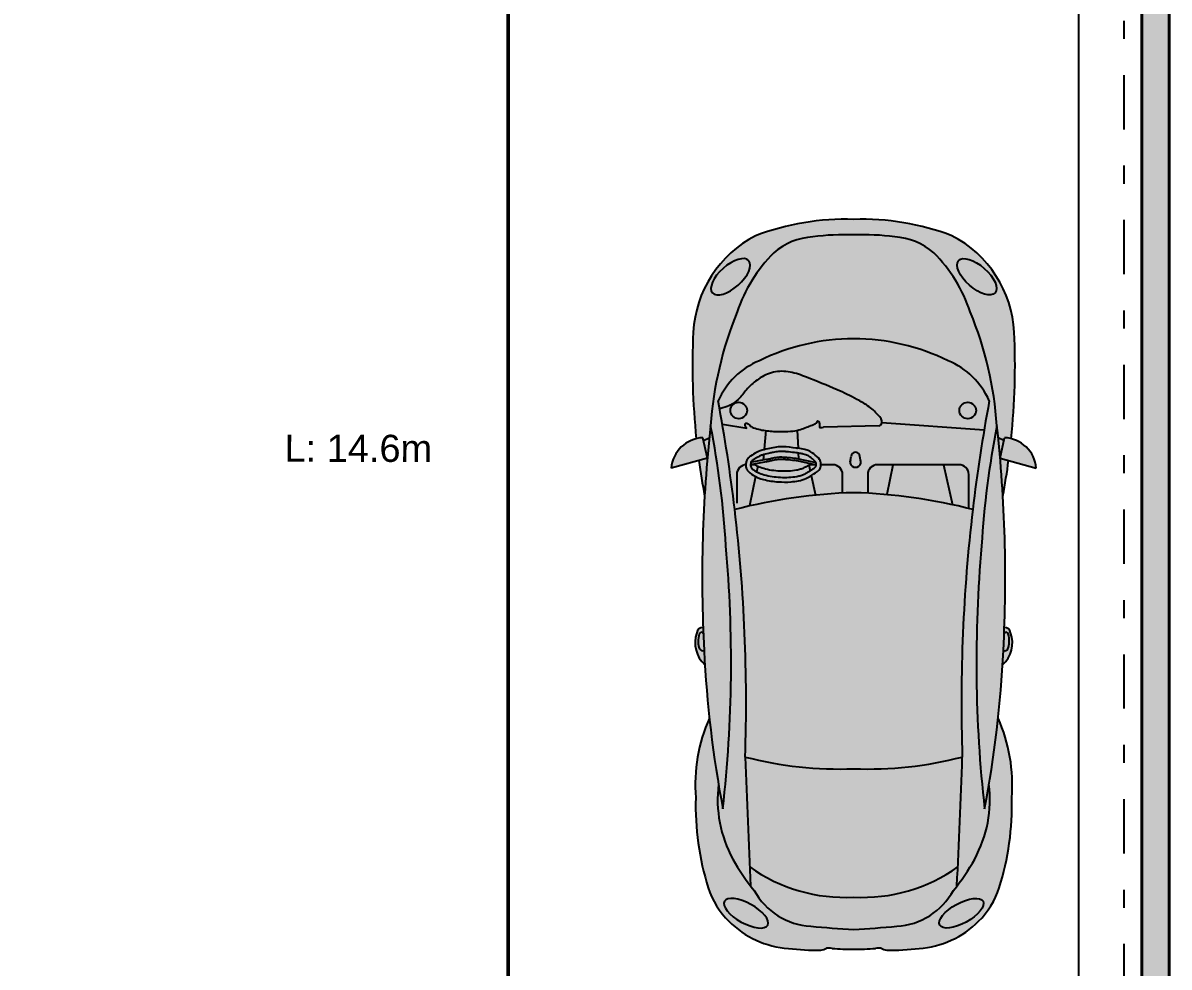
# Model space of a CAD drawing. Header units: millimetres. Extents: x 3781 to 4924, y 1639 to 1721.
# Drawn here: x 4041.09 to 4047.42, y 1686.79 to 1692.01 of the extents above; entities that cross this region are included whole.
import ezdxf

# ---------------------------------------------------------------- set-up
doc = ezdxf.new("R2010")
doc.units = ezdxf.units.MM
doc.linetypes.add('CENTER', pattern=[0.7, 0.3, -0.2, 0, -0.2])
for name, color, linetype in [('@F1', 1, 'Continuous'), ('_AUTOMOBILES', 1, 'Continuous'), ('_H-lleno', 255, 'Continuous'), ('A-HATCH CONCRETO', 8, 'Continuous'), ('AREA PARQUEO', 51, 'Continuous'), ('AS_GL DETECCION_PISO 2', 7, 'Continuous'), ('EJE-ESTRUCTURA', 1, 'CENTER')]:
    doc.layers.add(name, color=color, linetype=linetype)
for name, color, linetype, lineweight in [('Estructura', 6, 'Continuous', 40), ('Muro', 4, 'Continuous', 40), ('Piso', 251, 'Continuous', 30), ('TEXTOS', 7, 'Continuous', 20)]:
    doc.layers.add(name, color=color, linetype=linetype, lineweight=lineweight)
doc.styles.get("Standard").update_dxf_attribs({"font": 'arial.ttf'})

# ---------------------------------------------------------------- blocks, each defined once
blk = doc.blocks.new('estructura etapa 3')
at = {"layer": 'EJE-ESTRUCTURA'}
blk.add_line((-49.60360165451618, -6655.279212803549), (-49.60360168208456, -6714.839146025753), dxfattribs=at)
blk = doc.blocks.new('WVG&%SOL')
at = {"layer": '_H-lleno'}
for points in [[(2.702086492993894, 2.045514725111289), (2.759095564346709, 1.842661534483658), (2.873100209020808, 1.867661469278831, 0.3767452663805549)], [(2.939400012368531, 1.824844700356671, 0.040737158263194), (1.680322224667395, 1.861073917262839, 0.0359210650891952), (0.7936949487919434, 1.75567973823439, 0.0502716917365014), (2.267012605504104, 1.739211841636543, 0.0349143717976868)], [(1.6803222246675, 1.861073917262842, 0.0032374094922651), (1.599861843043524, 1.856807194332604, -0.3022014224707749), (1.779676953235554, 1.90181265034335, -0.3823630885886254), (1.809888535686718, 1.866815864780351, 0.0041875893993844)], [(2.745677108597502, 1.890407910585405, 0.012661824760933), (2.54567545698874, 1.858263859191723, -0.0069095832483488), (2.759095564346705, 1.842661534483683)], [(4.01033382518363, 1.022757277062477, 0.0384341650213628), (3.999100788954208, 1.252076915600939, 0.165050937309413), (3.909238933606277, 1.470954274146369, 0.1160275156920058), (3.577873031346101, 1.675801034163352, 0.0795331153242121), (2.939400012368492, 1.824844700356659, -0.0349143717976877), (2.267012605504048, 1.739211841636542, -0.0502716917365008), (0.7936949487919014, 1.755679738234384, -0.0056037282013258), (0.9309326479255396, 1.780499668938676, 0.1564828559446172), (0.5116374171154014, 1.700255952337485, 0.0409944675196759), (0.3603930924722375, 1.60084469877935, -0.0027242034924582), (1.083324526110799, 1.630913886351663, 0.0376225017065737), (2.470532429844713, 1.689483845499822, 0.0156139737951068), (3.079153332555627, 1.781995288761659, -0.1952331394635058), (3.304473105559843, 1.551606081793259, -0.1149000738005668), (3.427297995927476, 1.022757277062084, -0.1149000738004035), (3.304473105559845, 0.4939084723316793, -0.1952331394635143), (3.079153332555618, 0.2635192653632726, 0.015613973795132), (2.470532429843723, 0.3560307086252319, 0.0376225017065218), (1.083324526111713, 0.4146006677732661, -0.0027242034924618), (0.3603930924722016, 0.4446698553456133, 0.0409944675196806), (0.5116374171153834, 0.3452586017874669, 0.156482855944626), (0.9309326479255418, 0.2650148851862605, -0.005603728201326001), (0.7936949487918983, 0.2898348158905533, -0.0502716917365034), (2.267012605504123, 0.3063027124883879, -0.0349143717976864), (2.939400012368538, 0.2206698537682641, 0.0795331153242067), (3.577873031346101, 0.3697135199615733, 0.1160275156920097), (3.909238933606283, 0.5745602799785705, 0.1650509373094237), (3.999100788954212, 0.7934376385240189, 0.0384341650213627)], [(2.267012605504123, 0.306302712488387, 0.0502716917365044), (0.7936949487918739, 0.2898348158905497, 0.0359210650891965), (1.68032222466736, 0.1844406368620959, 0.0407371582631928), (2.939400012368459, 0.2206698537682685, 0.034914371797682)], [(2.759095564346703, 0.2028530196412506, -0.0069095832483483), (2.545675456988759, 0.1872506949332089, 0.0126618247609321), (2.745677108597502, 0.1551066435395296)], [(2.873100209020808, 0.1778530848461012), (2.759095564346709, 0.2028530196412777), (2.702086492993894, -1.709863549e-07, 0.3767452663805551)], [(1.680322224726555, 0.184440636859341, -0.0032374094946405), (1.599861843043524, 0.1887073597923304, 0.3022014224708533), (1.7796769532356, 0.143701903781602, 0.3823630885881546), (1.809888535686718, 0.178698689344581, -0.0041875893974788), (1.680322224726434, 0.1844406368589815, 0.3706058346611895), (1.690465869189984, 0.159302323310371, 0.1335624853119722), (1.727488264576985, 0.151725056056458, 0.0823043625920961), (1.774323937635299, 0.1570735927313215, 0.7207659377336217), (1.775243965634355, 0.1780664092836914, -0.7207659377333254), (1.774323937635285, 0.1570735927313247, -0.0823043625920088), (1.727488264577024, 0.1517250560564605, -0.1314943697917713), (1.690989454332909, 0.1590407139474725, -0.3786291950438628)]]:
    blk.add_hatch(color=256, dxfattribs=at).paths.add_polyline_path(points)
h = blk.add_hatch(color=256, dxfattribs=at)
h.paths.add_polyline_path([(0.3505129329212845, 1.837546172725233, 0.1214502556362919), (0.1624329010585682, 1.722218220449743, 0.1826030026017416), (0.0106858345010308, 1.38904904355948, 0.0293254781624102), (-3.317855668e-07, 1.207514680959979, 0.0838081992157284), (0.0112782769610322, 1.175461784291215, -0.0151428676531554), (0.0107921703272201, 1.144340121078527, 0.0333295451190012), (0.0064113679945336, 1.022757277062477, 0.0333295451190097), (0.0107921703272201, 0.9011744330464044, -0.0151428676531547), (0.0112782769610322, 0.8700527698337165, 0.0838081992157297), (-3.317855674e-07, 0.8379998731649525, 0.0293254781624134), (0.0106858345010212, 0.6564655105654306, 0.1826030026017317), (0.1624329010585738, 0.3232963336751964, 0.1214502556362958), (0.3505129329212974, 0.2079683813997049, 0.0849601022361763), (0.8549116659440255, 0.1374900725882746, 0.1240377061407456), (1.301299646021325, 0.2137051133444468, -0.0150265645907047), (0.9309326479255376, 0.2650148851862602, -0.1564828559445989), (0.5116374171154475, 0.3452586017874479, -0.0481945616863861), (0.3356399395656161, 0.4645967411504069, -0.2593833747098837), (0.1345004660198451, 0.7817862878877859, -0.003945232364233), (0.1156428004971843, 1.022757277062487, -0.0039452323642322), (0.1345004660198445, 1.263728266237139, -0.2593833747098906), (0.335639939565617, 1.58091781297453, -0.0481945616863857), (0.5116374171154461, 1.700255952337485, -0.1564828559446), (0.9309326479255392, 1.780499668938676, -0.0150265645907046), (1.301299646021325, 1.831809440780489, 0.124037706140748), (0.8549116659440178, 1.908024481536668, 0.0849601022361774)])
edge = h.paths.add_edge_path(flags=16)
edge.add_ellipse((0.2078656255408473, 1.625952208879064), major_axis=(0.066841598158674, 0.1214668025330273), ratio=0.4059207576363911, start_angle=1.1368683772161603e-13, end_angle=360, ccw=False)
h.paths.add_polyline_path([(1.083324526110799, 1.630913886351663, 0.0376225017065737), (2.470532429844713, 1.689483845499822, 0.0156139737951068), (3.079153332555627, 1.781995288761659, -0.1952331394635058), (3.304473105559843, 1.551606081793259, -0.1149000738005668), (3.427297995927476, 1.022757277062084, -0.1149000738004035), (3.304473105559845, 0.4939084723316793, -0.1952331394635143), (3.079153332555618, 0.2635192653632726, 0.015613973795132), (2.470532429843723, 0.3560307086252319, 0.0376225017065218), (1.083324526111713, 0.4146006677732661, -0.0023211393229082), (0.4673339389503891, 0.4397244134786, -0.1692279362367376), (0.2976231289253435, 1.022757277062469, -0.1692279362367463), (0.4673339389504103, 1.605790140646365, -0.0023211393229047)])
h = blk.add_hatch(color=256, dxfattribs=at)
h.paths.add_polyline_path([(0.3505129329212845, 1.837546172725233, 0.1214502556362919), (0.1624329010585682, 1.722218220449743, 0.1826030026017416), (0.0106858345010308, 1.38904904355948, 0.0293254781624102), (-3.317855668e-07, 1.207514680959979, 0.0838081992157284), (0.0112782769610322, 1.175461784291215, -0.0151428676531554), (0.0107921703272201, 1.144340121078527, 0.0333295451190012), (0.0064113679945336, 1.022757277062477, 0.0333295451190097), (0.0107921703272201, 0.9011744330464044, -0.0151428676531547), (0.0112782769610322, 0.8700527698337165, 0.0838081992157297), (-3.317855674e-07, 0.8379998731649525, 0.0293254781624134), (0.0106858345010212, 0.6564655105654306, 0.1826030026017317), (0.1624329010585738, 0.3232963336751964, 0.1214502556362958), (0.3505129329212974, 0.2079683813997049, 0.0849601022361763), (0.8549116659440255, 0.1374900725882746, 0.1240377061407456), (1.301299646021325, 0.2137051133444468, -0.0150265645907047), (0.9309326479255376, 0.2650148851862602, -0.1564828559445989), (0.5116374171154475, 0.3452586017874479, -0.0481945616863861), (0.3356399395656161, 0.4645967411504069, -0.2593833747098837), (0.1345004660198451, 0.7817862878877859, -0.003945232364233), (0.1156428004971843, 1.022757277062487, -0.0039452323642322), (0.1345004660198445, 1.263728266237139, -0.2593833747098906), (0.335639939565617, 1.58091781297453, -0.0481945616863857), (0.5116374171154461, 1.700255952337485, -0.1564828559446), (0.9309326479255392, 1.780499668938676, -0.0150265645907046), (1.301299646021325, 1.831809440780489, 0.124037706140748), (0.8549116659440178, 1.908024481536668, 0.0849601022361774)])
edge = h.paths.add_edge_path(flags=16)
edge.add_ellipse((0.2078656255408473, 1.625952208879064), major_axis=(0.066841598158674, 0.1214668025330273), ratio=0.4059207576363911, start_angle=1.1368683772161603e-13, end_angle=360, ccw=False)
h.paths.add_polyline_path([(2.470532429834093, 1.689483845498569, -0.0376225017062656), (1.083324526111471, 1.630913886351675, 0.0721772550302114), (1.017326202358824, 1.022757277062469, 0.0721772550302122), (1.083324526111493, 0.4146006677732594, -0.0376225017062634), (2.470532429834034, 0.3560307086263741, 0.0558373516282017), (2.564884064109016, 1.022757277062392, 0.05583735162821401)])
h.paths.add_polyline_path([(2.768072608461951, 0.9886548465513972), (2.749277059202851, 0.9848957366995768, -1.500000000000025), (2.749277059202852, 1.041282384476877), (2.768072608461951, 1.037523274625058, -1)], flags=16)
edge = h.paths.add_edge_path()
edge.add_line((2.721536067137268, 0.8898108754323995), (2.721536067137268, 0.4327653729620524))
edge.add_arc((2.667104662137288, 0.4327653729620834), 0.0544314049999812, 269.99999999996726, 359.9999999999674, ccw=False)
edge.add_line((2.667104662137254, 0.3783339679621021), (2.476187871865554, 0.3783339679621021))
edge.add_arc((-0.4581126972598695, 1.110516507965362), 3.024270342058628, 345.5534359073388, 345.9893520939851, ccw=False)
edge.add_arc((1.29397563786959, -9.432660398862936), 9.859145981400136, 80.53726297998958, 83.14618354670432, ccw=False)
edge.add_line((2.914879660271715, 0.2923295565415973), (2.955993520352512, 0.8659875988347174))
edge.add_spline(control_points=[(2.955993520352512, 0.8659875988347181), (2.948850400740052, 0.8680699690243955), (2.941751087158123, 0.8738013598776813), (2.938919453348861, 0.880856495981525)], knot_values=[0, 3.439e-13, 3.439e-13, 3.439e-13, 0.5272875804596971, 0.5272875804596971, 0.5272875804596971, 0.5272875804596971], degree=3, periodic=0)
edge.add_line((2.938919453348861, 0.880856495981525), (2.931601996061571, 1.193103545928487))
edge.add_spline(control_points=[(2.931601996061571, 1.193103545928487), (2.93144078085937, 1.199982844204379), (2.925794803865078, 1.216025766180431), (2.939081487718523, 1.213109144852843), (2.946804696742436, 1.215731353417127), (2.956139896533896, 1.214817205135369), (2.963007013957564, 1.218227663202879), (2.968990946518095, 1.224085290548684), (2.95097971077368, 1.231674549781674), (2.942275359126429, 1.267619727511178), (2.918761644734113, 1.311566334998647), (2.906185869734882, 1.385328879894635), (2.906046590671627, 1.450409045045709), (2.910393015820416, 1.500460337655663), (2.912225723109506, 1.51425945565519)], knot_values=[0.1412976755397397, 0.1412976755397397, 0.1412976755397397, 0.1412976755397397, 0.159943441569071, 0.1659308883017319, 0.172000704574314, 0.1830228140850743, 0.1897156218089634, 0.1947018747006395, 0.1996895453789824, 0.2306668728388395, 0.293381076211592, 0.3340480560820084, 0.4317638870284336, 0.4694463160207903, 0.4694463160207903, 0.4694463160207903, 0.4694463160207903], degree=3, periodic=0)
edge.add_line((2.914815989105436, 1.337693882500814), (2.813637932319977, 1.333112635966797))
edge.add_spline(control_points=[(2.721388939666713, 1.627928929647909), (2.727178712371816, 1.627651770986975), (2.739233910828099, 1.624800961505389), (2.758054322533162, 1.618130796359334), (2.773611423462779, 1.595254397973495), (2.800807992143929, 1.55643174132822), (2.817188927749391, 1.46951959493309), (2.827132151927969, 1.435203795041219), (2.812272280248447, 1.326015902617337), (2.814747359208201, 1.339846478143104), (2.817326293372939, 1.3542573896016), (2.804549560243644, 1.275199298246949), (2.786179375294529, 1.253220930791989), (2.758123337195891, 1.21429533132211), (2.733582787575711, 1.206372969161803), (2.723279958267059, 1.206131464670204), (2.721536067137268, 1.206175400270458)], knot_values=[0.6101551947584781, 0.6101551947584781, 0.6101551947584781, 0.6101551947584781, 0.6262474253611316, 0.6436722375040645, 0.6634685700176949, 0.6988790869095391, 0.7758465355839687, 0.8696393944446255, 0.9077310157190256, 0.9077310157190256, 0.9077310157190256, 0.9474209751479244, 0.9973650194286854, 1.038980996775159, 1.062017231419319, 1.066710329626935, 1.066710329626935, 1.066710329626935, 1.066710329626935], degree=3, periodic=0)
edge.add_line((2.721536067137268, 1.206175400270458), (2.721536067137268, 1.139709512502866))
edge.add_arc((2.667104662137254, 1.139709512502866), 0.0544314050000122, 270, 359.9999999999998, ccw=False)
edge.add_line((2.667104662137254, 1.085278107502853), (2.562421527843048, 1.085278107502914))
edge.add_arc((-0.4581126972598595, 0.93499804615951), 3.024270342058627, 1.6628604337769843, 2.8482773507855086, ccw=False)
edge.add_arc((-0.4581126972598626, 1.110516507965382), 3.024270342058628, 356.8482918055965, 358.3371395662244, ccw=False)
edge.add_line((2.561583311134643, 0.9442422804324424), (2.667104662137254, 0.9442422804324424))
edge.add_arc((2.667104662137226, 0.8898108754323995), 0.0544314050000429, 0, 89.99999999996771, ccw=False)
h = blk.add_hatch(color=256, dxfattribs=at)
h.paths.add_polyline_path([(0.3505129329212845, 1.837546172725233, 0.1214502556362919), (0.1624329010585682, 1.722218220449743, 0.1826030026017416), (0.0106858345010308, 1.38904904355948, 0.0293254781624102), (-3.317855668e-07, 1.207514680959979, 0.0838081992157284), (0.0112782769610322, 1.175461784291215, -0.0151428676531554), (0.0107921703272201, 1.144340121078527, 0.0333295451190012), (0.0064113679945336, 1.022757277062477, 0.0333295451190097), (0.0107921703272201, 0.9011744330464044, -0.0151428676531547), (0.0112782769610322, 0.8700527698337165, 0.0838081992157297), (-3.317855674e-07, 0.8379998731649525, 0.0293254781624134), (0.0106858345010212, 0.6564655105654306, 0.1826030026017317), (0.1624329010585738, 0.3232963336751964, 0.1214502556362958), (0.3505129329212974, 0.2079683813997049, 0.0849601022361763), (0.8549116659440255, 0.1374900725882746, 0.1240377061407456), (1.301299646021325, 0.2137051133444468, -0.0150265645907047), (0.9309326479255376, 0.2650148851862602, -0.1564828559445989), (0.5116374171154475, 0.3452586017874479, -0.0481945616863861), (0.3356399395656161, 0.4645967411504069, -0.2593833747098837), (0.1345004660198451, 0.7817862878877859, -0.003945232364233), (0.1156428004971843, 1.022757277062487, -0.0039452323642322), (0.1345004660198445, 1.263728266237139, -0.2593833747098906), (0.335639939565617, 1.58091781297453, -0.0481945616863857), (0.5116374171154461, 1.700255952337485, -0.1564828559446), (0.9309326479255392, 1.780499668938676, -0.0150265645907046), (1.301299646021325, 1.831809440780489, 0.124037706140748), (0.8549116659440178, 1.908024481536668, 0.0849601022361774)])
edge = h.paths.add_edge_path(flags=16)
edge.add_ellipse((0.2078656255408473, 1.625952208879064), major_axis=(0.066841598158674, 0.1214668025330273), ratio=0.4059207576363911, start_angle=1.1368683772161603e-13, end_angle=360, ccw=False)
h.paths.add_polyline_path([(0.2976231289253435, 1.022757277062469, -0.1692279362367463), (0.4673339389504103, 1.605790140646365, 0.0004030616208917), (0.360393092472258, 1.600844698779367, 0.0071858969154749), (0.3356399395656451, 1.580917812974553, 0.2593833747091868), (0.1345004660199055, 1.263728266238199, 0.0039452323642501), (0.1156428004971826, 1.022757277062448, 0.0039452323642492), (0.1345004660199347, 0.7817862878867591, 0.2593833747091815), (0.3356399395656428, 0.4645967411503922, 0.0071858969154681), (0.3603930924722314, 0.4446698553455965, 0.0004030616208918), (0.4673339389503996, 0.4397244134785855, -0.1692279362367426)], flags=17)
for points in [[(2.857631979205276, 1.864269460664704), (2.759095564346792, 1.842661534483674, -0.0036857332670297), (2.872740816056252, 1.831928189850453)], [(2.872740816056247, 0.2135863642744802, -0.0036857332670294), (2.759095564346798, 0.2028530196412586), (2.857631979205278, 0.1812450934602287)]]:
    blk.add_hatch(color=256, dxfattribs=at).paths.add_polyline_path(points, flags=17)
h = blk.add_hatch(color=256, dxfattribs=at)
h.paths.add_polyline_path([(4.005323287475909, 0.4723124110232929, 0.09828896125084), (4.096745121982224, 1.022757277062457, 0.0982889612508428), (4.005323287475911, 1.573202143101634, 0.2652633872986738), (3.464371681163126, 1.92204625161635, 0.0373627824232311), (2.867611409818052, 1.904947941222435, -0.0505232249280079), (2.873100209020808, 1.867661469278831), (2.857631979205278, 1.864269460664704), (2.872740816056251, 1.831928189850454, -0.0021644060712772), (2.939400012368579, 1.824844700356655, -0.0795331153242196), (3.577873031346241, 1.675801034163304, -0.1160275156919633), (3.909238933606281, 1.470954274146368, -0.1650509373094318), (3.999100788954212, 1.252076915600909, -0.038434165021358), (4.01033382518363, 1.022757277062474, -0.0384341650213604), (3.999100788954215, 0.7934376385240295, -0.1650509373094316), (3.909238933606283, 0.5745602799785701, -0.1160275156919637), (3.577873031346243, 0.3697135199616311, -0.0795331153242276), (2.939400012368516, 0.2206698537682747, -0.0021644060712753), (2.872740816056247, 0.2135863642744802), (2.857631979205278, 0.1812450934602287), (2.873100209020808, 0.1778530848461012, -0.0505232249280064), (2.867611409818043, 0.1405666129025028, 0.0373627824232379), (3.464371681163232, 0.1234683025085872, 0.265263387298629)])
edge = h.paths.add_edge_path(flags=0)
edge.add_ellipse((3.774871243889168, 0.3330389292797969), major_axis=(0.0903418497259956, 0.1020252884452639), ratio=0.4637539022052292, start_angle=0, end_angle=359.9999999999999)
edge = h.paths.add_edge_path(flags=0)
edge.add_ellipse((3.774871243889168, 1.712475624845138), major_axis=(-0.09034184972599528, 0.102025288445264), ratio=0.4637539022052291, start_angle=1.1368683772161603e-13, end_angle=360, ccw=False)
edge = h.paths.add_edge_path(flags=16)
edge.add_ellipse((3.774871243889168, 0.3330389292797969), major_axis=(0.0903418497259956, 0.1020252884452639), ratio=0.4637539022052292, start_angle=0, end_angle=359.9999999999999)
edge = h.paths.add_edge_path(flags=16)
edge.add_ellipse((3.774871243889168, 1.712475624845138), major_axis=(-0.09034184972599528, 0.102025288445264), ratio=0.4637539022052291, start_angle=1.1368683772161603e-13, end_angle=360, ccw=False)
h = blk.add_hatch(color=256, dxfattribs=at)
edge = h.paths.add_edge_path()
edge.add_ellipse((3.774871243889168, 1.712475624845138), major_axis=(0.09034184972599638, -0.1020252884452629), ratio=0.4637539022052322, start_angle=1.1368683772161603e-13, end_angle=360, ccw=False)
h = blk.add_hatch(color=256, dxfattribs=at)
edge = h.paths.add_edge_path()
edge.add_ellipse((0.2078656255408473, 1.625952208879064), major_axis=(0.06684159815867363, 0.1214668025330274), ratio=0.4059207576363927, start_angle=1.1368683772161603e-13, end_angle=360, ccw=False)
h = blk.add_hatch(color=256, dxfattribs=at)
edge = h.paths.add_edge_path()
edge.add_ellipse((3.774871243889168, 0.3330389292797969), major_axis=(0.09034184972599638, 0.1020252884452629), ratio=0.4637539022052322, start_angle=0, end_angle=359.9999999999999)
at = {"layer": '@F1', "linetype": 'Continuous'}
for p, q in [((2.759095564346709, 1.842661534483658), (2.702086492993894, 2.045514725111289)), ((2.759095564346709, 1.842661534483658), (2.873100209020808, 1.867661469278831)), ((2.85763197920528, 1.864269460664699), (2.872740816056242, 1.831928189850475)), ((2.924613875571048, 1.62160268166327), (2.946328947132597, 1.758479071741073)), ((2.655409697086569, 1.572527950748767), (2.490580753017126, 1.606874551291995)), ((2.712165089482112, 1.560701418689793), (2.682081878525329, 1.566970075178639)), ((2.738621238463831, 1.51425945565519), (2.721536067137268, 1.601242056124186)), ((2.750637179280288, 1.515259909608938), (2.733552007953726, 1.602242510077933)), ((2.745190229401019, 1.34139965691911), (2.721536067137268, 1.232817644885062)), ((2.757206170217475, 1.342400110872856), (2.733552007953724, 1.233818098838807)), ((2.660674585385628, 1.261333766764224), (2.551049557928664, 1.236914630341509)), ((2.721536067137268, 1.274890751517228), (2.687894527586973, 1.267397049004167)), ((2.737529840915912, 1.043631828134266), (2.768072608461951, 1.037523274625058)), ((2.737529840915912, 0.9825462930421894), (2.768072608461951, 0.9886548465513972)), ((2.667104662137254, 0.9442422804324424), (2.561583311134658, 0.9442422804324424)), ((2.71958373924697, 0.8034138146151001), (2.553849794808101, 0.8379489966380903)), ((2.721536067137268, 0.4327653729620524), (2.721536067137268, 0.8898108754323995)), ((2.721536067137268, 0.5191490252098303), (2.497381804951102, 0.4692183329670801)), ((2.476187871865554, 0.3783339679621021), (2.667104662137254, 0.3783339679621021)), ((2.759095564346709, 0.2028530196412777), (2.702086492993894, -1.709863549e-07)), ((2.759095564346709, 0.2028530196412777), (2.873100209020808, 0.1778530848461012)), ((2.85763197920528, 0.1812450934602349), (2.872740816056242, 0.2135863642744606))]:
    blk.add_line(p, q, dxfattribs=at)
at = {"layer": '@F1'}
for p, q in [((2.748201860678503, 1.527658400727628), (2.781999328101038, 1.524897519457853)), ((2.80885563227971, 1.522703654862753), (2.914770881208571, 1.514051544238738)), ((2.754600594315312, 1.330439481246254), (2.788140780056469, 1.331958149073634)), ((2.814359158603125, 1.333145292409458), (2.913604738887495, 1.337639038238737)), ((2.938919453348861, 0.880856495981525), (2.931601996061571, 1.193103545928487)), ((2.914879660271715, 0.2923295565415966), (2.955993520352513, 0.8659875988347238))]:
    blk.add_line(p, q, dxfattribs=at)
at = {"layer": '@F1', "linetype": 'Continuous'}
for points in [[(2.721536067137268, 1.623929546772663, 0.4142135623731054), (2.667104662137254, 1.678360951772674), (2.506668755929183, 1.678360951772674)], [(2.562421527843048, 1.085278107502914), (2.667104662137254, 1.085278107502853, 0.4142135623730951), (2.721536067137268, 1.139709512502866), (2.721536067137268, 1.206175400270456)]]:
    blk.add_lwpolyline(points, format="xyb", dxfattribs=at)
for points in [[(2.721536067137268, 1.577855384203771), (2.721536067137268, 1.601242056124186)], [(2.721536067137268, 1.232817644885062), (2.721536067137268, 1.274890751517228)]]:
    blk.add_lwpolyline(points, dxfattribs=at)
for centre, radius, start, end in [((2.686325125076391, 1.859214250700948), 0.1869660062261292, 2.589533755519155, 85.1641855640126), ((0.8086018261164424, 0.3992764113620244), 1.509458624978023, 88.24190292512162, 107.6666762675214), ((0.9268563951333396, 0.9840570131896348), 0.9267642238572608, 66.16946119325618, 94.45235237169712), ((1.72360056024488, 1.744140663294269), 0.1673469968384531, 70.42195719825523, 137.6815237436917), ((1.700022526342063, 1.867740287696803), 0.0207976531961701, 117.3552684382402, 198.6952669759188), ((2.087894887435499, -5.871056478486298), 7.742864840115937, 83.68624793310245, 93.01735987282436), ((1.722907057853159, 1.821939171996024), 0.0719962277606538, 86.35173575326483, 116.7819081018536), ((1.734769940528543, 1.74981528412514), 0.1441582362727304, 74.07498813788688, 92.89533867810499), ((1.769975858088379, 1.876757296489654), 0.0124665079848439, 295.4096688279063, 69.58723397435959), ((1.775246207850166, 1.867449003306711), 0.0346481131135409, 358.9529535284407, 82.6529894910573), ((3.280239203385356, -2.07394153085376), 4.000227884386463, 97.67957515785854, 100.5812965736907), ((3.280239203385356, -2.07394153085376), 4.000227884386463, 87.36171276529078, 95.92065232304788), ((3.429209931857476, 1.2736728795116), 0.6493260954780145, 27.47056133497527, 86.89584819391283), ((0.4903687729554312, 1.398438329991573), 0.4608420049668439, 107.6666762675188, 135.3653693561081), ((1.969574465849279, -4.354324905786397), 6.222125793375655, 92.66450861099777, 100.893472188839), ((1.990790370185816, 6.590705350489286), 4.859350572836302, 273.2586492703647, 281.2571816178849), ((2.793104373928068, -0.2439230038393847), 2.073933997925506, 67.76562765794729, 85.95498713173922), ((0.846344735597997, 1.086906868762952), 0.6987317706871023, 83.04676378892152, 118.621493345549), ((1.61204129180186, 9.055705041956408), 7.345751164591652, 263.6037414587725, 275.115473399672), ((1.293975637869617, 11.47817495298787), 9.85914598140013, 276.8538176607145, 280.4319848905473), ((2.90804006269, 1.389271611677071), 0.4283825832908561, 22.2684979986784, 66.45680607473984), ((0.5274886338068621, 1.354805562302904), 0.5179360475762551, 134.815635167927, 176.2091088717316), ((1.041244413395943, 0.7297544189500698), 1.105602458760206, 118.621493345549, 129.6583334048435), ((1.388284358819452, 10.86509164163473), 9.239212050587954, 268.1084874447007, 276.7268649266721), ((-0.4581126972598615, 0.934998046159544), 3.024270342058627, 1.662860433777481, 14.44656409266167), ((3.308122557512878, 0.8690082527289114), 0.8506937817499132, 45.03952108032475, 71.51268578144848), ((1.219125139088615, 1.070740313168869), 0.9227504139738654, 144.5605403628822, 182.9807257851344), ((3.481285968786068, -64.72700501838771), 66.40123207026, 92.06958436159584, 92.69392426774105), ((3.145820624603957, 1.09942840976555), 2.129874871469829, 165.5498037632233, 182.0629764181551), ((0.5202167724166993, 1.241502985832014), 0.3863560949558305, 118.5377449469718, 176.7022180976229), ((2.230405582603056, 1.023466981854693), 1.196892623736331, 359.9660261155683, 26.18420898139471), ((2.664491999407831, 1.067692827867992), 1.432957853829026, 358.2029900219476, 20.65703854807152), ((3.631671325094782, 1.229111233814065), 0.3681464836881703, 3.576542563144489, 41.06544742704087), ((1.551594145859409, 1.207260530067302), 1.551594498459909, 173.2716360674069, 179.9906103641296), ((15.39459293445959, -0.0517040822242609), 15.31668320520831, 175.0732361503276, 175.9774121139033), ((2.515281470024229, 1.064458291645144), 1.495633818581574, 358.4022815030243, 7.206409879795673), ((0.1005812436723179, 1.22489603161932), 0.1020723501852145, 189.8043674702311, 208.9670106610673), ((-0.502647645537913, 1.167924452222109), 0.513981191476023, 357.3700258020823, 0.8402501950359708), ((0.9195636667597682, 1.050725449719117), 0.913580505167434, 174.1185732446133, 181.754315745308), ((2.737529840915912, 1.013089060588227), 0.0305427675460385, 67.3801350519594, 292.6198649480405), ((2.768072608461951, 1.013089060588227), 0.0244342140368308, 270, 89.99999999999999), ((0.9195636667597682, 0.9947891044058176), 0.913580505167434, 178.2456842546919, 185.8814267553865), ((15.39459293445959, 2.097218636349193), 15.31668320520831, 184.0225878860967, 184.9267638496723), ((1.219125139088615, 0.9747742409560648), 0.9227504139738654, 177.0192742148656, 215.4394596371168), ((3.145820624603957, 0.9460861443593838), 2.129874871469829, 177.9370235818448, 194.4501962367765), ((-0.4581126972598615, 1.110516507965392), 3.024270342058627, 345.5534359073383, 358.3371395662226), ((2.230405582603056, 1.022047572270242), 1.196892623736331, 333.8157910186053, 0.0339738844316693), ((2.515281470024229, 0.9810562624797916), 1.495633818581574, 352.7935901202043, 1.59771849697561), ((2.664491999407831, 0.9778217262569424), 1.432957853829026, 339.3429614519284, 1.797009978052375), ((-0.502647645537913, 0.8775901019028278), 0.513981191476023, 359.159749804964, 2.62997419791772), ((2.667104662137226, 0.8898108754323995), 0.054431405000043, 0, 89.99999999996746), ((0.1005812436723179, 0.8206185225056167), 0.1020723501852145, 151.0329893389326, 170.1956325297687), ((1.551594145859409, 0.8382540240576329), 1.551594498459909, 180.0093896358703, 186.728363932593), ((0.5202167724166993, 0.8040115682929198), 0.3863560949558305, 183.297781902377, 241.462255053028), ((3.631671325094782, 0.816403320310869), 0.3681464836881703, 318.9345525729591, 356.4234574368555), ((0.5274886338068621, 0.6907089918220317), 0.5179360475762551, 183.7908911282681, 225.184364832073), ((3.308122557512878, 1.176506301396024), 0.8506937817499132, 288.4873142185515, 314.9604789196752), ((1.041244413395943, 1.315760135174866), 1.105602458760206, 230.3416665951565, 241.3785066544509), ((2.90804006269, 0.6562429424478646), 0.4283825832908561, 293.5431939252601, 337.7315020013216), ((3.429209931857476, 0.7718416746133357), 0.6493260954780145, 273.1041518060871, 332.5294386650247), ((3.481285968786082, 66.77251957251268), 66.40123207026, 267.3060757322589, 267.9304156384041), ((1.388284358819452, -8.819577087509794), 9.239212050587954, 83.27313507332791, 91.89151255529923), ((2.667104662137288, 0.4327653729620834), 0.0544314049999811, 269.9999999999674, 359.9999999999675), ((0.4903687729554312, 0.6470762241333639), 0.4608420049668439, 224.6346306438918, 252.3333237324811), ((0.846344735597997, 0.9586076853619836), 0.6987317706871023, 241.3785066544509, 276.9532362110784), ((1.61204129180186, -7.010190487831472), 7.345751164591652, 84.884526600328, 96.39625854122735), ((1.293975637869615, -9.432660398862936), 9.85914598140013, 79.5680151094527, 83.14618233928547), ((2.793104373928068, 2.28943755796432), 2.073933997925506, 274.0450128682607, 292.2343723420527), ((1.969574465849279, 6.399839459911332), 6.222125793375655, 259.1065278111609, 267.3354913890022), ((1.990790370185813, -4.545190796364347), 4.859350572836302, 78.74281838211492, 86.7413507296353), ((0.8086018261164426, 1.646238142762912), 1.509458624978023, 252.3333237324786, 271.7580970748784), ((0.9268563951333396, 1.061457540935299), 0.9267642238572608, 265.5476476283029, 293.8305388067438), ((2.087894887435501, 7.916571032611233), 7.742864840115937, 266.9826401271756, 276.3137520668975), ((1.72360056024488, 0.3013738908306641), 0.1673469968384531, 222.3184762563082, 289.5780428017447), ((1.700022526342063, 0.1777742664281307), 0.0207976531961701, 161.3047330240811, 242.6447315617597), ((1.722907057853159, 0.2235753821289087), 0.0719962277606538, 243.2180918981464, 273.6482642467351), ((1.734769940528543, 0.2956992699997962), 0.1441582362727304, 267.104661321895, 285.9250118621131), ((1.771285251996887, 0.1677233344879544), 0.0110747735820509, 285.9250118621162, 69.04370609350735), ((1.775246207850166, 0.1780655508182228), 0.0346481131135409, 277.3470105089426, 1.047046471559309), ((3.280239203385356, 4.119456084978697), 4.000227884386463, 259.4187034263092, 262.3204248421415), ((2.686325125076391, 0.1863003034239863), 0.1869660062261292, 274.8358144359873, 357.4104662444808), ((3.280239203385356, 4.119456084978697), 4.000227884386463, 264.0793476769521, 272.6382872347093)]:
    blk.add_arc(centre, radius, start, end, dxfattribs=at)
at = {"layer": '@F1', "linetype": 'Continuous', "extrusion": (0, 0, -1)}
blk.add_ellipse((3.774871243889168, 1.712475624845138), major_axis=(0.09034184972599639, -0.1020252884452629), ratio=0.4637539022052322, dxfattribs=at)
at = {"layer": '@F1', "linetype": 'Continuous', "extrusion": (0, 0, -0.9999999999999999)}
blk.add_ellipse((0.2078656255408473, 1.625952208879064), major_axis=(0.0668415981586736, 0.1214668025330272), ratio=0.4059207576363927, dxfattribs=at)
at = {"layer": '@F1'}
for centre in [(3.02568111824549, 1.667163085238833), (3.02568111824549, 0.384421372750722)]:
    blk.add_ellipse(centre, major_axis=(9.928e-13, -0.0467371121746834), ratio=0.983266089403692, start_param=4.712388980363803, end_param=10.99557428754339, dxfattribs=at)
at = {"layer": '@F1', "linetype": 'Continuous'}
for centre, major_axis, ratio in [((0.2078656255408473, 0.4195623452458694), (0.0668415981586736, -0.1214668025330272), 0.4059207576363927), ((3.774871243889168, 0.3330389292797969), (0.09034184972599639, 0.1020252884452629), 0.4637539022052322)]:
    blk.add_ellipse(centre, major_axis=major_axis, ratio=ratio, dxfattribs=at)
at = {"layer": '@F1'}
for points, knots in [([(2.938919453348861, 0.880856495981525), (2.941751087158126, 0.8738013598776767), (2.963932101446291, 0.8558942677425555), (3.011793269709848, 0.8933936260589893), (3.051142385815413, 0.9403483314406628), (3.097682331460928, 1.020431561739403), (3.151822584787455, 1.133656227202884), (3.200851592108306, 1.259717681782274), (3.246368163347626, 1.376419922539064), (3.247067126169513, 1.473959965913173), (3.206493981527525, 1.555357569445694), (3.154316804605164, 1.61741333837786), (3.097864538146081, 1.65582726975911), (3.065536966668076, 1.69639115566034), (3.049198697702431, 1.723312235688688), (3.0345431384891, 1.773888051914429)], [0, 0, 0, 0, 0.5272875804596971, 1.647451295278326, 3.487557988810058, 5.099072907082154, 7.968656938695363, 12.23831327532788, 14.47518702348805, 16.61375652672607, 18.74420214397056, 20.63934285726617, 22.22338886570531, 23.4527314138935, 24.2865286028062, 24.2865286028062, 24.2865286028062, 24.2865286028062]), ([(2.814747359208201, 1.339846478143104), (2.817326293372939, 1.3542573896016), (2.804549560243644, 1.275199298246949), (2.786179375294529, 1.253220930791989), (2.758123337195891, 1.21429533132211), (2.72624047125756, 1.204002668175549), (2.691813091946933, 1.210288768588821), (2.668994504155574, 1.248894173587552), (2.635829421136043, 1.298786619485241), (2.623713364329852, 1.369989286053999), (2.624262745210537, 1.449412060196736), (2.634477327264022, 1.52196126517759), (2.657137501763662, 1.581619856602558), (2.685087338307135, 1.618289928095864), (2.715475185669582, 1.630275255659165), (2.737790556568008, 1.625312502455179), (2.758054322533162, 1.618130796359334), (2.773611423462779, 1.595254397973495), (2.800807992143929, 1.55643174132822), (2.817188927749391, 1.46951959493309), (2.827132151927969, 1.435203795041219), (2.812272280248447, 1.326015902617337), (2.814747359208201, 1.339846478143104)], [0, 0, 0, 0, 0.0396899594288991, 0.0896340037096596, 0.1312499810561335, 0.1542862157002941, 0.1797268199962483, 0.2207266217996366, 0.2680991407440647, 0.3447664897443913, 0.4095645020962066, 0.4843001208430498, 0.5415149886030437, 0.5817686637341171, 0.6060665441749375, 0.6262474253611316, 0.6436722375040645, 0.6634685700176949, 0.6988790869095391, 0.7758465355839687, 0.8696393944446255, 0.9077310157190256, 0.9077310157190256, 0.9077310157190256, 0.9077310157190256]), ([(2.924613875571048, 1.62160268166327), (2.928896362761507, 1.624284741629774), (2.93573745127204, 1.62995480358784), (2.953078129339582, 1.633782598535463), (2.95424499563559, 1.623659150148044), (2.952939921034282, 1.61691050705217), (2.94658389520563, 1.609131523443393), (2.935714644584051, 1.600271072964235), (2.926048724441685, 1.578063075791144), (2.913952799604782, 1.535864797122244), (2.906022306069929, 1.461756377891981), (2.906185869734882, 1.385328879894635), (2.918761644734113, 1.311566334998647), (2.942275359126429, 1.267619727511178), (2.95097971077368, 1.231674549781674), (2.968990946518095, 1.224085290548684), (2.963007013957564, 1.218227663202879), (2.956139896533896, 1.214817205135369), (2.946804696742436, 1.215731353417127), (2.939081487718523, 1.213109144852843), (2.925794803865078, 1.216025766180431), (2.93144078085937, 1.199982844204379), (2.931601996061571, 1.193103545928487)], [0, 0, 0, 0, 0.0138597044917167, 0.027830361258106, 0.0329137449817013, 0.0379971021532664, 0.0465756111326859, 0.0592704458308368, 0.076221421134207, 0.1105990613900078, 0.1789801045320964, 0.2766959354785217, 0.3173629153489381, 0.3800771187216906, 0.4110544461815477, 0.4160421168598905, 0.4210283697515667, 0.4277211774754558, 0.438743286986216, 0.4448131032587983, 0.4508005499914591, 0.4694463160207903, 0.4694463160207903, 0.4694463160207903, 0.4694463160207903]), ([(2.787855754695149, 1.337575953303139), (2.787097512046173, 1.333435624209708), (2.786133080945684, 1.328353283716418), (2.783880024864902, 1.317196096079529), (2.782561954513417, 1.311057609487991), (2.77857465325512, 1.294462349571811), (2.776134856993432, 1.287469683191188), (2.771666492269706, 1.277573879173494), (2.769675963207565, 1.274491069193754), (2.76515881369027, 1.268291766371679), (2.763601842910123, 1.266245893248245), (2.757181463394088, 1.257747805121228), (2.752425142329693, 1.251310525675129), (2.74498974693774, 1.243126926247207), (2.742238666647883, 1.240523697410806), (2.737518502642405, 1.236914433802688), (2.735592125450864, 1.235799945447612), (2.731318785370687, 1.233985291568504), (2.729080853733348, 1.233362277021232), (2.723005488069791, 1.232507602090316), (2.718794775175084, 1.232826556946075), (2.714218862365473, 1.234176298361211), (2.713046856992733, 1.23467159128953), (2.710389816042128, 1.2361181440581), (2.708378141679699, 1.237706680700425), (2.703477785581614, 1.243217659337494), (2.700722642506709, 1.247067363242114), (2.694804638329209, 1.256257366522284), (2.691445161592576, 1.261753504838652), (2.685049714271027, 1.271918735250215), (2.681993743813318, 1.276772480774406), (2.675284005180701, 1.287935884092114), (2.671845171882854, 1.294100280086277), (2.666087599531529, 1.306325253458668), (2.663669261475798, 1.312685850547807), (2.659477961925496, 1.326267900500082), (2.65774537936, 1.333393169210238), (2.653498417187337, 1.355473108869909), (2.65192048505062, 1.371189374465068), (2.650356612087654, 1.402412152543274), (2.650425489976647, 1.417976436571047), (2.652769754235203, 1.464954344377064), (2.656915035057897, 1.496321955029725), (2.668719228703587, 1.536821418206485), (2.672768355317129, 1.547910831486849), (2.680516198010086, 1.564272232809424), (2.683662336135411, 1.570088797097364), (2.690363635112734, 1.58079753370516), (2.693858788690595, 1.585513193655113), (2.700633058291233, 1.592702831146377), (2.70386226902606, 1.595365868889349), (2.710640967580117, 1.59943152812634), (2.714141604211, 1.600721089854308), (2.718211361542413, 1.601400771737258), (2.719274373012772, 1.601443470188514), (2.72277270964062, 1.601140492358715), (2.725011678448193, 1.600743723289633), (2.730203938231483, 1.599438624766917), (2.733322065059806, 1.598522713441542), (2.737776815662251, 1.596966933491108), (2.739317923019938, 1.596230854226869), (2.740613974208616, 1.595447792287465), (2.74073869045321, 1.595355726237588), (2.741666525898823, 1.594510488992589), (2.742335154043328, 1.59381829318084), (2.744489632252944, 1.591215892773709), (2.746194457554751, 1.588818000722205), (2.749980830058118, 1.58330896735811), (2.75179349155668, 1.580680744146718), (2.755164637339548, 1.575736608551324), (2.756778682765956, 1.573336514012408), (2.761370631861268, 1.566282912671313), (2.764092818327104, 1.561781274743418), (2.76877241226286, 1.55281792169799), (2.770845369187903, 1.54811337948562), (2.774758943220865, 1.537842866635024), (2.776551359229499, 1.532384538848391), (2.781464177170108, 1.515584390251649), (2.784108073333036, 1.503843072222096), (2.787858397613836, 1.486205429277279), (2.789212299510674, 1.4797288155342), (2.791659188448667, 1.468363273439229), (2.792705381588543, 1.463422137838259), (2.795160282653158, 1.449289558038286), (2.796103552873619, 1.440374305311879), (2.795826846452456, 1.420633611698318), (2.795562592163711, 1.414350678951176), (2.794664298289412, 1.401304436390397), (2.794119259433711, 1.394917430539182), (2.791974098207138, 1.373557741885333), (2.789712543742576, 1.355455820826866), (2.78835827471468, 1.343559788975833), (2.788173802082456, 1.34188922253912), (2.787981204427846, 1.339751356954917), (2.787931970403758, 1.339200876372623), (2.787875880895298, 1.33812267618153), (2.787864735766341, 1.3378770800081), (2.787855754695149, 1.337575953303139)], [0.4970331518743195, 0.4970331518743195, 0.4970331518743195, 0.4970331518743195, 0.7234440976721923, 0.7234440976721923, 0.9746358111319036, 0.9746358111319036, 1.50964033877237, 1.50964033877237, 2.044644866412839, 2.044644866412839, 2.271060810932449, 2.271060810932449, 2.862376324879863, 2.862376324879863, 3.217653772372462, 3.217653772372462, 3.537253070677372, 3.537253070677372, 3.856852368982283, 3.856852368982283, 4.368613159126637, 4.368613159126637, 4.584626911114892, 4.584626911114892, 4.992689984759342, 4.992689984759342, 5.400753058403798, 5.400753058403798, 5.808816132048253, 5.808816132048253, 6.216879205692706, 6.216879205692706, 6.778715798636853, 6.778715798636853, 7.350370525239848, 7.350370525239848, 7.922025251842843, 7.922025251842843, 9.065334705048837, 9.065334705048837, 10.20864415825482, 10.20864415825482, 12.4952630646668, 12.4952630646668, 13.40989555546501, 13.40989555546501, 13.92908799447, 13.92908799447, 14.44828043347499, 14.44828043347499, 14.90988462109999, 14.90988462109999, 15.37148880872501, 15.37148880872501, 15.62523953239991, 15.62523953239991, 15.87899025607482, 15.87899025607482, 16.12087491770187, 16.12087491770187, 16.36275957932892, 16.36275957932892, 16.516350448465, 16.516350448465, 16.66994131760109, 16.66994131760109, 16.92152084233934, 16.92152084233934, 17.1366760113884, 17.1366760113884, 17.35183118043746, 17.35183118043746, 17.78214151853557, 17.78214151853557, 18.20497447847547, 18.20497447847547, 18.62780743841536, 18.62780743841536, 19.47347335829514, 19.47347335829514, 19.97892280272601, 19.97892280272601, 20.48437224715687, 20.48437224715687, 21.47511887508725, 21.47511887508725, 21.85914421187706, 21.85914421187706, 22.16288355239377, 22.16288355239377, 22.77036223342717, 22.77036223342717, 22.90049326286089, 22.90049326286089, 22.95122122653483, 22.95122122653483, 22.96429810070754, 22.96429810070754, 22.96429810070754, 22.96429810070754]), ([(2.727651332487818, 1.260889144867987), (2.725977593544883, 1.263574847106262), (2.724268304589783, 1.266334102465062), (2.719405166777792, 1.274063806721322), (2.716349196320086, 1.278917552245512), (2.709639457687469, 1.29008095556322), (2.706200624389625, 1.296245351557383), (2.700443052038294, 1.30847032492977), (2.698024713982564, 1.314830922018914), (2.693833414432263, 1.328412971971189), (2.692100831866769, 1.335538240681344), (2.687853869694104, 1.357618180341014), (2.686275937557384, 1.373334445936174), (2.684712064594422, 1.404557224014379), (2.684780942483416, 1.420121508042154), (2.687125206741968, 1.467099415848168), (2.691270487564663, 1.498467026500829), (2.703074681210355, 1.538966489677594), (2.707123807823895, 1.550055902957956), (2.714871650516855, 1.566417304280532), (2.718017788642177, 1.572233868568472), (2.722589072786623, 1.579538822134621), (2.723828885010433, 1.581404642509103), (2.725085281245266, 1.583172593030479)], [5.596291821154248, 5.596291821154248, 5.596291821154248, 5.596291821154248, 5.808816132048253, 5.808816132048253, 6.216879205692706, 6.216879205692706, 6.778715798636853, 6.778715798636853, 7.350370525239848, 7.350370525239848, 7.922025251842843, 7.922025251842843, 9.065334705048837, 9.065334705048837, 10.20864415825482, 10.20864415825482, 12.4952630646668, 12.4952630646668, 13.40989555546501, 13.40989555546501, 13.92908799447, 13.92908799447, 14.11822872262299, 14.11822872262299, 14.11822872262299, 14.11822872262299]), ([(2.738621238463831, 1.51425945565519), (2.740425941901856, 1.507036362668988), (2.742027737328561, 1.4997798531198), (2.744914091899508, 1.486205429277279), (2.746267993796349, 1.4797288155342), (2.748714882734338, 1.468363273439229), (2.749761075874216, 1.463422137838259), (2.752215976938829, 1.449289558038286), (2.753159247159291, 1.440374305311879), (2.752882540738127, 1.420633611698318), (2.752618286449383, 1.414350678951176), (2.751719992575082, 1.401304436390397), (2.751174953719384, 1.394917430539182), (2.749029792492809, 1.373557741885333), (2.746768238028248, 1.355455820826866), (2.745467079246477, 1.344026314582274), (2.745314199631267, 1.34265307825184), (2.745190229401022, 1.34139965691911)], [18.93906658879312, 18.93906658879312, 18.93906658879312, 18.93906658879312, 19.47347335829514, 19.47347335829514, 19.97892280272601, 19.97892280272601, 20.48437224715687, 20.48437224715687, 21.47511887508725, 21.47511887508725, 21.85914421187706, 21.85914421187706, 22.16288355239377, 22.16288355239377, 22.77036223342717, 22.77036223342717, 22.87156648947972, 22.87156648947972, 22.87156648947972, 22.87156648947972]), ([(2.750637179280288, 1.515259909608938), (2.752441882718312, 1.508036816622734), (2.754043678145018, 1.500780307073548), (2.756930032715962, 1.487205883231025), (2.758283934612805, 1.480729269487946), (2.760730823550793, 1.469363727392975), (2.761777016690673, 1.464422591792005), (2.764231917755286, 1.450290011992031), (2.765175187975747, 1.441374759265626), (2.764898481554582, 1.421634065652064), (2.764634227265839, 1.41535113290492), (2.763735933391541, 1.402304890344144), (2.763190894535837, 1.395917884492928), (2.761045733309266, 1.374558195839082), (2.758784178844705, 1.356456274780613), (2.757483020062934, 1.345026768536021), (2.757330140447723, 1.343653532205584), (2.75720617021748, 1.342400110872856)], [18.93906658879312, 18.93906658879312, 18.93906658879312, 18.93906658879312, 19.47347335829514, 19.47347335829514, 19.97892280272601, 19.97892280272601, 20.48437224715687, 20.48437224715687, 21.47511887508725, 21.47511887508725, 21.85914421187706, 21.85914421187706, 22.16288355239377, 22.16288355239377, 22.77036223342717, 22.77036223342717, 22.87156648947972, 22.87156648947972, 22.87156648947972, 22.87156648947972])]:
    blk.add_open_spline(points, degree=3, knots=knots, dxfattribs=at)
blk = doc.blocks.new('automovil planta')
at = {"layer": '_AUTOMOBILES', "rotation": 90.88404490339994}
blk.add_blockref('WVG&%SOL', (1.085843733375895, -4.080477475609825), dxfattribs=at)

msp = doc.modelspace()

# ---------------------------------------------------------------- hatches: boundary and pattern name
at = {"layer": 'A-HATCH CONCRETO', "ltscale": 0.03}
h = msp.add_hatch(color=256, dxfattribs=at)
h.dxf.hatch_style = 1
h.paths.add_polyline_path([(4037.42008931111, 1658.77753272226), (4036.425027300748, 1658.777533704669), (4036.425027296106, 1658.627529503216), (4037.420089306469, 1658.627528520692)])
h.paths.add_polyline_path([(4038.420132197205, 1661.477245203875), (4038.420078208198, 1657.977219555552), (4038.5701273101, 1657.977221658191), (4038.570181299071, 1661.477245203875)])
h.paths.add_polyline_path([(4038.420088618654, 1658.777555205634), (4038.420085512195, 1658.777548334564), (4038.420085516835, 1658.627544133112), (4038.420088623295, 1658.627551004065)], flags=17)
h.paths.add_polyline_path([(4034.925027304007, 1658.777556191125), (4030.373414987688, 1658.777533705025), (4030.373414983046, 1658.627529503573), (4034.925027299367, 1658.627551989556)])
h.paths.add_polyline_path([(4033.224131478727, 1658.627543441439), (4033.224143520053, 1658.627545686054), (4033.074100381906, 1658.627545235429), (4033.07408834058, 1658.627542990815)], flags=17)
h.paths.add_polyline_path([(4033.224197131053, 1656.264471121742), (4033.074171891869, 1656.264471121742), (4033.074103184472, 1657.62517250361), (4033.224128423656, 1657.62517250361)])
h.paths.add_polyline_path([(4033.074072613962, 1657.276829099071), (4033.074072613962, 1657.426854338253), (4032.440396156005, 1657.427404630026), (4032.440396156005, 1657.277379390844)])
h.paths.add_polyline_path([(4030.986436341945, 1657.277052257968), (4030.986436341945, 1657.42707749715), (4031.64039615508, 1657.427404630026), (4031.64039615508, 1657.277379390844)])
h.paths.add_polyline_path([(4029.62256989923, 1657.277315757872), (4029.62256989923, 1657.427340997055), (4030.18643634193, 1657.42766812991), (4030.18643634193, 1657.277642890727)])
h.paths.add_polyline_path([(4029.925830489339, 1656.264670985226), (4029.775805250156, 1656.264670985226), (4029.775728481358, 1657.277404614382), (4029.925753720541, 1657.277404614382)])
h.paths.add_polyline_path([(4031.575012741604, 1656.264571051866), (4031.42498750242, 1656.264571051866), (4031.424910735503, 1657.277228074131), (4031.574935974686, 1657.277228074131)])
h.paths.add_polyline_path([(4025.981532384315, 1656.264458457167), (4033.224194993868, 1656.264471118507), (4033.22419499851, 1656.114466917054), (4025.981532388957, 1656.114454255599)])
h.paths.add_polyline_path([(4026.131105808176, 1657.27703881265), (4026.131105808176, 1657.427064051833), (4028.322603570092, 1657.427668129688), (4028.322603570092, 1657.277642890505)])
h.paths.add_polyline_path([(4025.9817136924, 1656.264458588639), (4025.979951512069, 1658.777643928352), (4026.130053750645, 1658.776874514176), (4026.130053750645, 1658.626849274993), (4026.130881704416, 1658.627014678505), (4026.131762794581, 1656.264458588639)])
h.paths.add_polyline_path([(4026.882950579788, 1656.264670985226), (4026.732925340605, 1656.264670985226), (4026.732913633175, 1656.264459901837), (4026.882938872357, 1656.264459901837)])
h.paths.add_polyline_path([(4025.983363449321, 1661.478468368631), (4025.983363449321, 1659.677637639481), (4026.128332429109, 1659.677637639481), (4026.133412551503, 1661.478468368631)])
h.paths.add_polyline_path([(4030.524173204401, 1658.777539501965), (4030.373414985367, 1658.777539697183), (4030.373460637144, 1659.779994613866), (4028.470858740421, 1659.779291578988), (4028.47265267166, 1658.777643928415), (4028.322603569478, 1658.777643928415), (4028.320431688106, 1659.928424759054), (4029.272650123291, 1659.928427681637), (4029.27264795284, 1661.477274775294), (4029.422647952839, 1661.477274775294), (4029.422650123291, 1659.928427600569), (4030.373436871631, 1659.928428622239), (4030.373411471788, 1661.477283775541), (4030.524169690822, 1661.477283580323)])
h.paths.add_polyline_path([(4031.32345210169, 1658.777882207604), (4031.473501203555, 1658.777882207604), (4031.473564276101, 1658.777543473238)])
h.paths.add_polyline_path([(4025.983761711969, 1661.477285665123), (4043.572227457964, 1661.477238303091), (4043.572227457964, 1661.627287404957), (4025.983761711969, 1661.627334766989)])
h.paths.add_polyline_path([(4047.267750061295, 1661.477261760157), (4045.370554398941, 1661.477247122372), (4045.370554398941, 1661.627296224237), (4047.267750061295, 1661.627310862023)])
h.paths.add_polyline_path([(4047.417761464536, 1704.477761951032), (4047.26775663642, 1704.477761951516), (4047.267747565621, 1653.694540320596), (4045.678221385682, 1653.694607970878), (4045.678181979443, 1655.708178907387), (4046.367725303503, 1655.708276832755), (4046.367725303503, 1655.858325934621), (4045.528130207211, 1655.858228010501), (4045.528197301925, 1652.094501581456), (4046.517748624256, 1652.094610423913), (4046.517748624256, 1652.244659525779), (4045.678243620084, 1652.244561761184), (4045.678221385682, 1653.544558869012), (4047.267747880997, 1653.544491331869), (4047.267748406082, 1650.752884855057), (4047.417753234896, 1650.752884853875)])
h.paths.add_polyline_path([(4026.783341999525, 1652.712889149721), (4026.809926437485, 1652.562884610384), (4026.131578940043, 1652.562884610741), (4026.131578977584, 1650.342935070704), (4025.981532382998, 1650.3429350711), (4025.981532345456, 1652.712889149439)])
h.paths.add_polyline_path([(4029.320125729547, 1652.712889149727), (4029.348379646484, 1652.562884612866), (4027.785354215332, 1652.562884611098), (4027.81360813228, 1652.712889148632)])
h.paths.add_polyline_path([(4031.537490917, 1652.712851419914), (4031.565744833937, 1652.562846883053), (4030.322427569169, 1652.562846881284), (4030.350681486116, 1652.712851418819)])
h.paths.add_polyline_path([(4030.874973068757, 1650.342935071101), (4031.025019663198, 1650.342935070701), (4031.025012694564, 1650.368313997473), (4031.025012700423, 1652.562846882293), (4030.875012702961, 1652.562846885954), (4030.874973068757, 1650.368313998074)])
h.paths.add_polyline_path([(4032.57709825402, 1652.712851420552), (4032.550513816061, 1652.562846881214), (4033.174150598766, 1652.562846881572), (4033.174150609885, 1650.342935065753), (4033.324197204471, 1650.342935076049), (4033.324197193353, 1652.712851430169)])
h.paths.add_polyline_path([(4025.981966556876, 1650.19288596872), (4033.324197198912, 1650.19288596872), (4033.324197198912, 1650.342935070901), (4025.981966556876, 1650.342935070902)])
h.paths.add_polyline_path([(4007.362469916996, 1704.478447659745), (4007.362469914733, 1704.628447659745), (4002.537060878431, 1704.627766446456), (4002.537060879299, 1704.477761619039)])
h.paths.add_polyline_path([(4036.832317782881, 1701.32309986705), (4036.682317783441, 1701.323099869313), (4036.682321129523, 1704.477761873217), (4036.83232595694, 1704.477761872349)])
h.paths.add_polyline_path([(4035.970233960456, 1701.47310487649), (4035.820233961015, 1701.473104878753), (4035.820236173111, 1703.077764358242), (4035.970241000529, 1703.077764357375)])
h.paths.add_polyline_path([(4028.322597732932, 1701.323106969226), (4028.322597735195, 1701.473106968667), (4036.682317862796, 1701.473104429164), (4036.682317861928, 1701.323099601746)])
h.paths.add_polyline_path([(4035.820236200008, 1704.12779727964), (4035.820236173941, 1704.277795059693)])
h.paths.add_polyline_path([(4028.472601372707, 1702.469748872111), (4028.322601373266, 1702.469748874374), (4028.322603592723, 1703.07776442073), (4028.472608420141, 1703.077764419862)], flags=0)
h.paths.add_polyline_path([(4028.472601372707, 1702.469748872111), (4028.322601373266, 1702.469748874374), (4028.322603592723, 1703.07776442073), (4028.472608420141, 1703.077764419862)], flags=17)
h.paths.add_polyline_path([(4028.472601372707, 1702.469748872111), (4028.322601373266, 1702.469748874374), (4028.322603592723, 1703.07776442073), (4028.472608420141, 1703.077764419862)], flags=17)

# ---------------------------------------------------------------- linework, layer by layer
at = {"layer": 'AREA PARQUEO', "color": 2}
msp.add_lwpolyline([(4047.267757159887, 1694.052884870151), (4046.917759859479, 1694.052884903952), (4046.917769500759, 1668.502913723937), (4047.267766801865, 1668.502913689437)], close=True, dxfattribs=at)
at = {"layer": 'AS_GL DETECCION_PISO 2', "color": 5, "linetype": 'Continuous', "lineweight": 50}
msp.add_line((4043.767759859357, 1697.847992788685), (4043.767759859357, 1685.082885951043), dxfattribs=at)
at = {"layer": 'Muro'}
msp.add_lwpolyline([(4047.417761464536, 1704.477761951032), (4047.26775663642, 1704.477761951516), (4047.267748406082, 1650.752884855057), (4047.417753234896, 1650.752884853875)], close=True, dxfattribs=at)
at = {"layer": 'Piso'}
msp.add_line((4043.767759859357, 1695.253038959648), (4043.767759843335, 1667.952800602854), dxfattribs=at)

# ---------------------------------------------------------------- block references
at = {"layer": 'AS_GL DETECCION_PISO 2', "color": 5, "linetype": 'Continuous', "lineweight": 50}
msp.add_blockref('estructura etapa 3', (4096.772233928874, 8362.201718976386), dxfattribs=at)
at = {"layer": 'Estructura', "xscale": 0.9855999999999979, "yscale": 0.9855999999999979, "zscale": 0.9855999999999979, "rotation": 359.1159551848857}
msp.add_blockref('automovil planta', (4045.676547652911, 1690.925354791868), dxfattribs=at)

# ---------------------------------------------------------------- texts
at = {"layer": 'TEXTOS'}
msp.add_text('L: 14.6m', height=0.15, rotation=359.9331414428377, dxfattribs=at).set_placement((4042.533205002882, 1689.586208861784))

doc.saveas('drawing.dxf')
